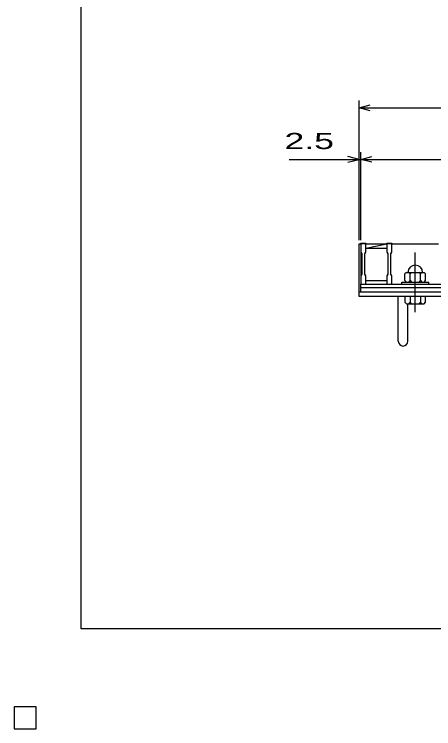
# Model space of a CAD drawing. Units: millimetres, scale not verified. Extents: x -1820 to 1731, y -1282 to 1054.
# Drawn here: x -1820 to -1249, y -1282 to -310 of the extents above; entities that cross this region are included whole.
import ezdxf
from ezdxf.enums import TextEntityAlignment as Align

# ---------------------------------------------------------------- set-up
doc = ezdxf.new("R2010")
doc.units = ezdxf.units.MM
doc.header["$LTSCALE"] = 10
doc.linetypes.add('CHAIN', pattern=[18.5, 12, -1.5, 3.5, -1.5])
for name, color, linetype, lineweight in [('0_2', 150, 'Continuous', 25), ('16', 3, 'Continuous', 25), ('19', 6, 'Continuous', 25), ('22', 4, 'Continuous', 25)]:
    doc.layers.add(name, color=color, linetype=linetype, lineweight=lineweight)
doc.styles.add('ベクトル', font='')
doc.styles.get('ベクトル').set_extended_font_data('ベクトル')

msp = doc.modelspace()

# ---------------------------------------------------------------- linework, layer by layer
at = {"layer": '0_2'}
for p, q in [((-1729, -1146.5), (-1729, 1053.5)), ((1731, -1146.5), (-1729, -1146.5))]:
    msp.add_line(p, q, dxfattribs=at)
at = {"layer": '16'}
for p, q in [((-1348, -622.5), (-1348, -621.8)), ((-1348, -621.8), (-1341, -621.8)), ((-1341, -621.8), (-1341, -622.5)), ((-1312.7, -622.5), (-1312.7, -621.8)), ((-1312.7, -621.8), (-1305.7, -621.8)), ((-1305.7, -621.8), (-1305.7, -622.5)), ((-1348, -622.5), (-1348, -634)), ((-1341, -622.5), (-1348, -622.5)), ((-1348, -622.5), (-1348, -672.5)), ((-1341, -634), (-1341, -622.5)), ((-1341, -622.5), (-1312.7, -622.5)), ((-1341, -628.5), (-1312.7, -622.5)), ((-1341, -628.5), (-1312.7, -628.5)), ((-1312.7, -622.5), (-1312.7, -634)), ((-1305.7, -622.5), (-1312.7, -622.5)), ((-1305.7, -634), (-1305.7, -622.5)), ((-1305.7, -622.5), (-1242.1, -622.5)), ((-1348, -634), (-1346.5, -636)), ((-1346.5, -636), (-1346.5, -664)), ((-1342.5, -636), (-1341, -634)), ((-1342.5, -664), (-1342.5, -636)), ((-1312.7, -634), (-1311.2, -636)), ((-1311.2, -636), (-1311.2, -664)), ((-1307.2, -636), (-1305.7, -634)), ((-1307.2, -664), (-1307.2, -636)), ((-1346.5, -664), (-1348, -666)), ((-1348, -666), (-1348, -677.5)), ((-1341, -666), (-1342.5, -664)), ((-1341, -677.5), (-1341, -666)), ((-1311.2, -664), (-1312.7, -666)), ((-1312.7, -666), (-1312.7, -677.5)), ((-1305.7, -666), (-1307.2, -664)), ((-1305.7, -677.5), (-1305.7, -666)), ((-1285.9, -661.5), (-1287.9, -663.5)), ((-1287.9, -672.5), (-1287.9, -663.5)), ((-1285.9, -661.5), (-1261.9, -661.5)), ((-1280.9, -663.5), (-1282.9, -661.5)), ((-1280.9, -663.5), (-1278.9, -661.5)), ((-1280.9, -672.5), (-1280.9, -663.5)), ((-1266.9, -663.5), (-1268.9, -661.5)), ((-1266.9, -663.5), (-1264.9, -661.5)), ((-1266.9, -672.5), (-1266.9, -663.5)), ((-1259.9, -663.5), (-1261.9, -661.5)), ((-1259.9, -672.5), (-1259.9, -663.5)), ((-1348, -677.5), (-1341, -677.5)), ((-1348, -677.5), (-353, -677.5)), ((-1348, -682), (-1348, -677.5)), ((-1341, -672.5), (-1312.7, -672.5)), ((-1312.7, -677.5), (-1305.7, -677.5)), ((-1305.7, -677.5), (-1242.1, -677.5)), ((-1292.4, -677.5), (-1292.4, -674.5)), ((-1292.4, -674.5), (-1255.4, -674.5)), ((-1292.4, -677.5), (-1255.4, -677.5)), ((-1287.9, -672.5), (-1285.9, -674.5)), ((-1282.9, -674.5), (-1280.9, -672.5)), ((-1280.9, -672.5), (-1278.9, -674.5)), ((-1268.9, -674.5), (-1266.9, -672.5)), ((-1266.9, -672.5), (-1264.9, -674.5)), ((-1261.9, -674.5), (-1259.9, -672.5)), ((-1255.4, -677.5), (-1255.4, -674.5)), ((-1348, -682), (-353, -682)), ((-1348, -688), (-1348, -682)), ((-1348, -688), (-353, -688)), ((-1790, -1252.5), (-1820, -1252.5)), ((-1820, -1252.5), (-1820, -1282.5)), ((-1790, -1252.5), (-1820, -1252.5)), ((-1820, -1252.5), (-1820, -1282.5)), ((-1790, -1252.5), (-1820, -1252.5)), ((-1820, -1252.5), (-1820, -1282.5)), ((-1790, -1252.5), (-1820, -1252.5)), ((-1820, -1252.5), (-1820, -1282.5)), ((-1790, -1252.5), (-1820, -1252.5)), ((-1820, -1252.5), (-1820, -1282.5)), ((-1790, -1282.5), (-1790, -1252.5)), ((-1790, -1282.5), (-1790, -1252.5)), ((-1790, -1282.5), (-1790, -1252.5)), ((-1790, -1282.5), (-1790, -1252.5)), ((-1790, -1282.5), (-1790, -1252.5)), ((-1820, -1282.5), (-1790, -1282.5)), ((-1820, -1282.5), (-1790, -1282.5)), ((-1820, -1282.5), (-1790, -1282.5)), ((-1820, -1282.5), (-1790, -1282.5)), ((-1820, -1282.5), (-1790, -1282.5))]:
    msp.add_line(p, q, dxfattribs=at)
at = {"layer": '16', "linetype": 'CHAIN'}
msp.add_line((-1273.9, -715.5), (-1273.9, -634.5), dxfattribs=at)
at = {"layer": '16'}
msp.add_arc((-1273.9, -661.5), 10, 0, 180, dxfattribs=at)
at = {"layer": '19'}
for p, q in [((-1350.5, -688), (-1350.5, -622.5)), ((-1350.5, -622.5), (-1348, -622.5)), ((-1350.5, -688), (-350.5, -688)), ((-1350.5, -694), (-1350.5, -688)), ((-350.5, -694), (-1350.5, -694)), ((-1297, -755.11), (-1297, -694)), ((-1287.9, -694), (-1287.9, -702)), ((-1259.9, -694), (-1287.9, -694)), ((-1280.9, -694), (-1280.9, -702)), ((-1266.9, -694), (-1266.9, -702)), ((-1259.9, -702), (-1259.9, -694)), ((-1287.9, -702), (-1285.9, -704)), ((-1285.9, -704), (-1261.9, -704)), ((-1284, -755.11), (-1284, -704)), ((-1280.9, -702), (-1282.9, -704)), ((-1278.9, -704), (-1280.9, -702)), ((-1266.9, -702), (-1268.9, -704)), ((-1264.9, -704), (-1266.9, -702)), ((-1261.9, -704), (-1259.9, -702))]:
    msp.add_line(p, q, dxfattribs=at)
msp.add_arc((-1290.5, -755.11), 6.5, 180, 0, dxfattribs=at)
at = {"layer": '22'}
for p, q in [((-1350.5, -617.5), (-1350.5, -427.5)), ((-1350.5, -437.5), (-1335.5, -433.5)), ((-1335.5, -441.5), (-1350.5, -437.5)), ((-1350.5, -437.5), (-350.5, -437.5)), ((-1350.5, -507.5), (-1365.5, -503.5)), ((-1350.5, -617.5), (-1350.5, -497.5)), ((-1348, -617.5), (-1348, -497.5)), ((-1348, -507.5), (-1333, -503.5)), ((-1445.5, -507.5), (-1350.5, -507.5)), ((-1365.5, -511.5), (-1350.5, -507.5)), ((-1350.5, -507.5), (-1348, -507.5)), ((-1333, -511.5), (-1348, -507.5)), ((-1348, -507.5), (-353, -507.5))]:
    msp.add_line(p, q, dxfattribs=at)
at = {"layer": '22', "color": 2}
for p, q in [((-1790, -1252.5), (-1820, -1252.5)), ((-1820, -1252.5), (-1820, -1282.5)), ((-1790, -1252.5), (-1820, -1252.5)), ((-1820, -1252.5), (-1820, -1282.5)), ((-1790, -1252.5), (-1820, -1252.5)), ((-1820, -1252.5), (-1820, -1282.5)), ((-1790, -1282.5), (-1790, -1252.5)), ((-1790, -1282.5), (-1790, -1252.5)), ((-1790, -1282.5), (-1790, -1252.5)), ((-1820, -1282.5), (-1790, -1282.5)), ((-1820, -1282.5), (-1790, -1282.5)), ((-1820, -1282.5), (-1790, -1282.5))]:
    msp.add_line(p, q, dxfattribs=at)

# ---------------------------------------------------------------- texts
at = {"layer": '22', "color": 2, "style": 'ベクトル', "width": 1.65}
msp.add_text(' 2.5 ', height=21.99, dxfattribs=at).set_placement((-1465.5, -482.5), align=Align.MIDDLE_LEFT)

doc.saveas('drawing.dxf')
